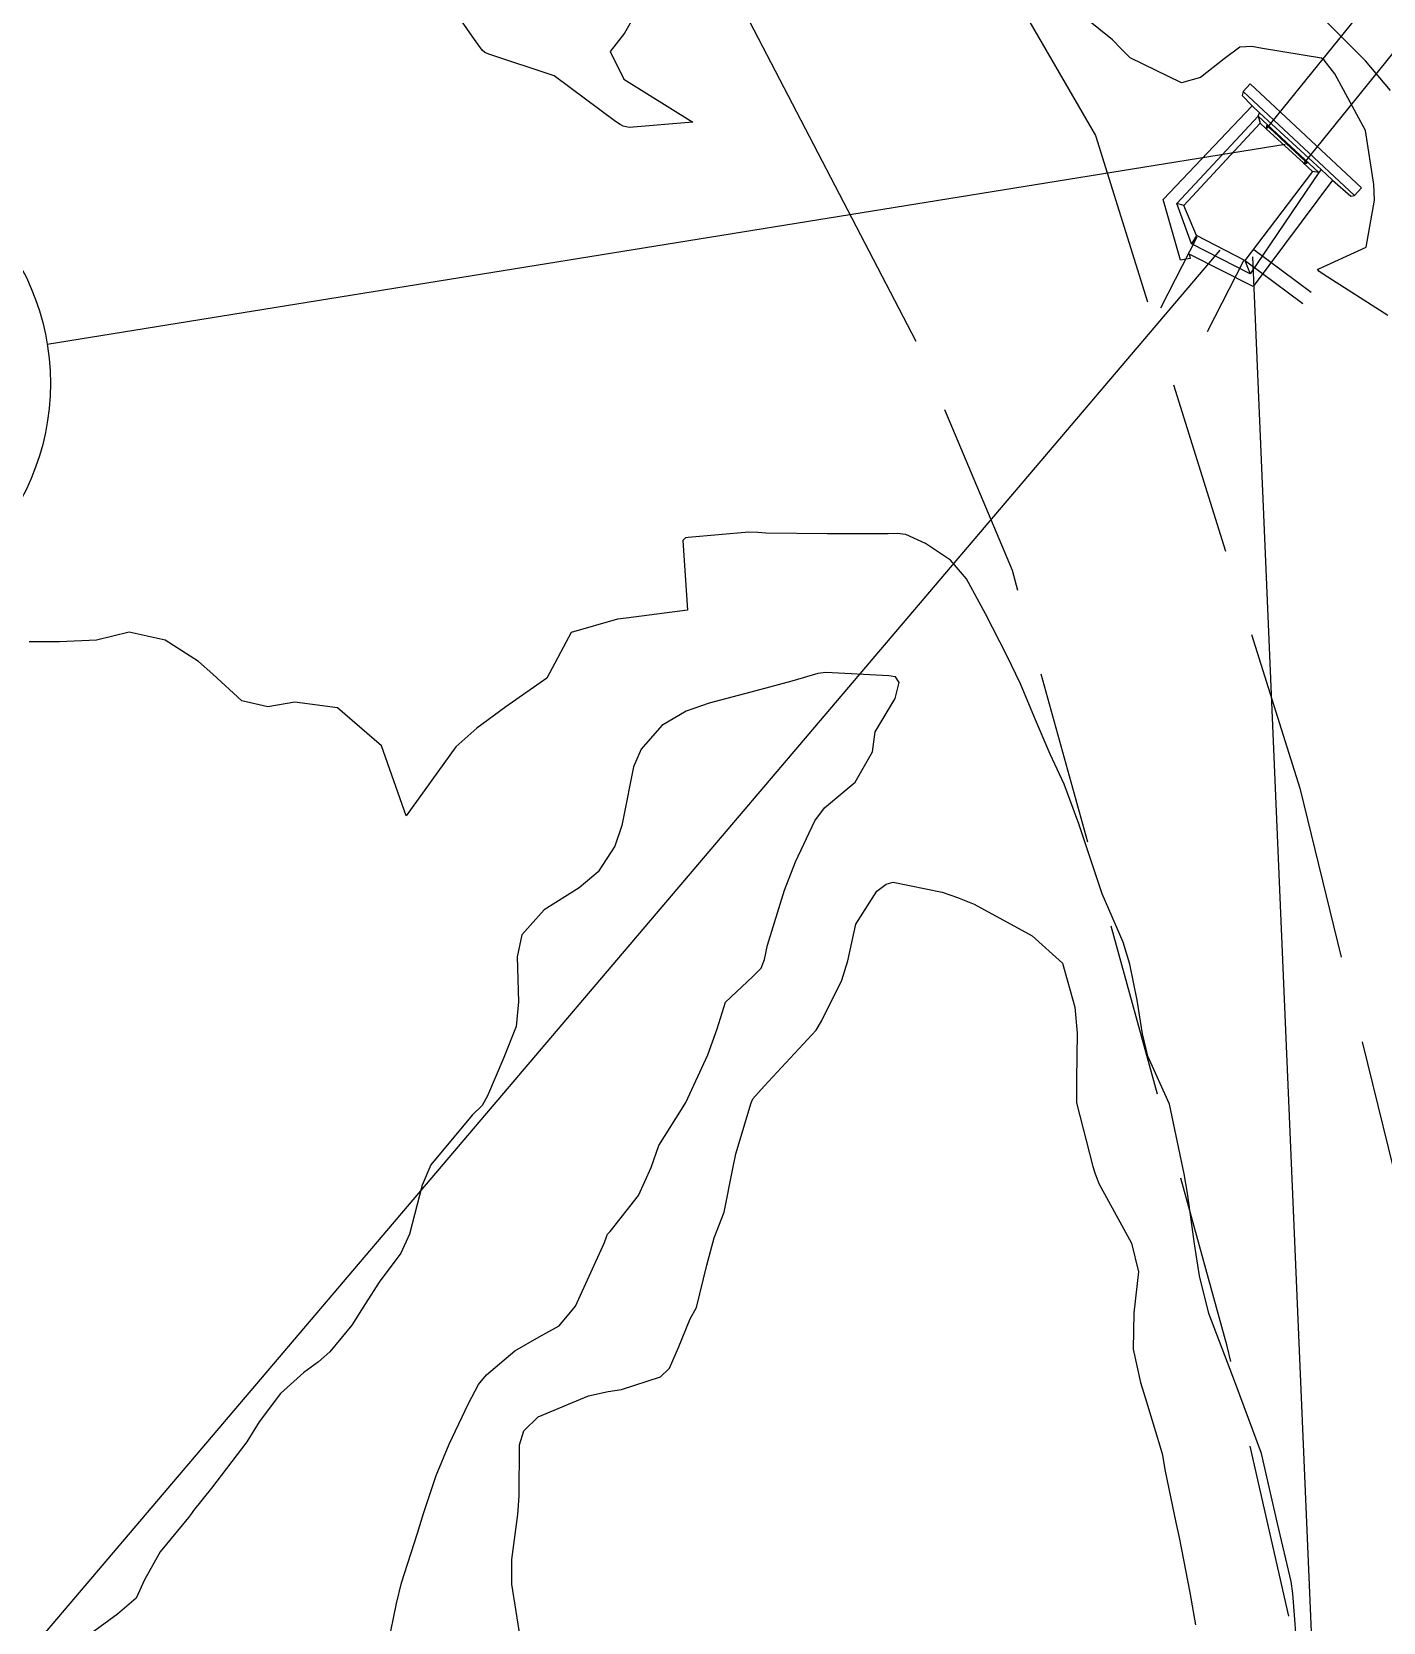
# Model space of a CAD drawing. Header units: metres. Extents: x 298520 to 308411, y 7433745 to 7450750.
# Drawn here: x 304740.14 to 304778.92, y 7439204.9 to 7439250.53 of the extents above; entities that cross this region are included whole.
import ezdxf

# ---------------------------------------------------------------- set-up
doc = ezdxf.new("R2010")
doc.units = ezdxf.units.M
doc.header["$LTSCALE"] = 10
for name, pattern in [('CONTINUO', [0]), ('DASHED', [0.75, 0.5, -0.25]), ('TRACEJADO', [8.7, 8, -0.7])]:
    doc.linetypes.add(name, pattern=pattern)
for name, color, linetype in [('BUEIRO', 151, 'Continuous'), ('Curvas de Nivel 1m', 11, 'Continuous'), ('Curvas de Nivel 5m', 15, 'Continuous'), ('GALERIA', 45, 'Continuous'), ('TEXTO', 45, 'Continuous'), ('Vias Primárias', 230, 'Continuous'), ('Vias Secundárias', 230, 'DASHED')]:
    doc.layers.add(name, color=color, linetype=linetype)

msp = doc.modelspace()

# ---------------------------------------------------------------- linework, layer by layer
at = {"layer": 'BUEIRO', "linetype": 'TRACEJADO', "flags": 128}
for points in [[(304773.567, 7439244.636), (304772.532, 7439242.595)], [(304775.205, 7439244.277), (304776.85, 7439243.053)], [(304774.905, 7439243.958), (304773.869, 7439241.917)], [(304774.966, 7439243.956), (304776.611, 7439242.732)]]:
    msp.add_lwpolyline(points, dxfattribs=at)
at = {"layer": 'Curvas de Nivel 1m', "flags": 128}
for points, elevation in [([(304757.682, 7439251.42), (304757.148, 7439250.49), (304756.742, 7439249.956), (304757.131, 7439249.165), (304759.113, 7439247.93), (304757.281, 7439247.778), (304757.112, 7439247.822), (304757.024, 7439247.863), (304756.892, 7439247.953), (304755.132, 7439249.263), (304753.26, 7439249.88), (304753.142, 7439249.927), (304753.067, 7439250.001), (304752.847, 7439250.302), (304751.656, 7439252.015)], 717), ([(304779.053, 7439242.383), (304777.224, 7439243.555), (304777.072, 7439243.659), (304777.028, 7439243.711), (304777.073, 7439243.728), (304778.429, 7439244.347), (304778.666, 7439245.694), (304778.649, 7439246.143), (304778.414, 7439247.697), (304777.527, 7439249.316), (304777.222, 7439249.709), (304777.143, 7439249.765), (304775.459, 7439250.048), (304775.147, 7439250.103), (304774.802, 7439250.087), (304774.351, 7439249.748), (304773.674, 7439249.215), (304773.132, 7439249.063), (304771.66, 7439249.782), (304771.395, 7439250.036), (304771.148, 7439250.299), (304769.282, 7439251.809)], 717), ([(304779.13, 7439248.839), (304778.407, 7439249.697), (304777.155, 7439250.943)], 718), ([(304776.469, 7439203.847), (304776.328, 7439205.723), (304776.28, 7439206.061), (304775.885, 7439207.728), (304775.655, 7439208.728), (304775.423, 7439209.732), (304774.683, 7439211.74), (304773.918, 7439213.748), (304773.644, 7439214.83), (304773.5, 7439215.752), (304773.303, 7439217.206), (304773.207, 7439217.756), (304772.783, 7439219.76), (304772.161, 7439221.134), (304772.011, 7439221.772), (304771.854, 7439222.738), (304771.646, 7439223.778), (304771.461, 7439224.402), (304770.853, 7439225.79), (304770.189, 7439227.797), (304769.761, 7439228.935), (304769.366, 7439229.805), (304768.913, 7439230.855), (304768.508, 7439231.814), (304768.118, 7439232.635), (304767.504, 7439233.824), (304766.963, 7439234.827), (304766.502, 7439235.371), (304765.783, 7439235.848), (304765.22, 7439236.101), (304764.976, 7439236.127), (304764.718, 7439236.12), (304762.975, 7439236.119), (304761.208, 7439236.14), (304760.975, 7439236.157), (304760.718, 7439236.17), (304758.974, 7439236.013), (304758.902, 7439236.003), (304758.818, 7439235.932), (304758.953, 7439233.93), (304757.193, 7439233.704), (304756.949, 7439233.678), (304755.622, 7439233.291), (304754.923, 7439231.98), (304753.744, 7439231.163), (304752.908, 7439230.55), (304752.305, 7439230.009), (304750.883, 7439228.03), (304750.179, 7439230.037), (304748.914, 7439231.125), (304747.687, 7439231.291), (304746.914, 7439231.158), (304746.168, 7439231.334), (304745.333, 7439232.094), (304744.928, 7439232.456), (304743.972, 7439233.075), (304742.941, 7439233.298), (304741.999, 7439233.067), (304740.936, 7439233.021), (304740.063, 7439233.026)], 716), ([(304754.168, 7439204.414), (304753.914, 7439205.987), (304753.916, 7439206.694), (304754.087, 7439207.986), (304754.123, 7439208.51), (304754.134, 7439209.985), (304754.263, 7439210.388), (304754.671, 7439210.789), (304756.112, 7439211.393), (304756.679, 7439211.511), (304757.058, 7439211.568), (304758.181, 7439211.935), (304758.439, 7439212.18), (304758.696, 7439212.777), (304759.037, 7439213.597), (304759.214, 7439213.925), (304759.508, 7439215.139), (304759.721, 7439215.92), (304760.004, 7439216.658), (304760.253, 7439217.915), (304760.346, 7439218.335), (304760.782, 7439219.793), (304760.835, 7439219.909), (304761.153, 7439220.271), (304762.649, 7439221.882), (304762.71, 7439221.976), (304762.807, 7439222.161), (304763.384, 7439223.314), (304763.558, 7439223.873), (304763.789, 7439224.925), (304764.388, 7439225.865), (304764.652, 7439226.066), (304764.857, 7439226.124), (304766.266, 7439225.839), (304766.707, 7439225.687), (304766.851, 7439225.632), (304767.183, 7439225.493), (304768.841, 7439224.59), (304769.713, 7439223.801), (304770.067, 7439222.544), (304770.133, 7439221.797), (304770.116, 7439220.47), (304770.118, 7439219.797), (304770.59, 7439217.967), (304770.64, 7439217.791), (304770.758, 7439217.481), (304771.7, 7439215.775), (304771.896, 7439214.944), (304771.767, 7439213.774), (304771.742, 7439212.73), (304771.957, 7439211.771), (304772.123, 7439211.214), (304772.567, 7439209.761), (304772.583, 7439209.682), (304772.658, 7439209.232), (304772.968, 7439207.757), (304773.064, 7439207.328), (304773.368, 7439205.752), (304773.533, 7439204.821)], 716)]:
    msp.add_lwpolyline(points, dxfattribs=dict(at, elevation=elevation))
at = {"layer": 'Curvas de Nivel 5m', "elevation": 715, "flags": 128}
msp.add_lwpolyline([(304750.364, 7439204.264), (304750.607, 7439205.437), (304750.747, 7439206.028), (304751.208, 7439207.447), (304751.383, 7439208.019), (304751.743, 7439209.103), (304752.122, 7439210.008), (304752.675, 7439211.172), (304752.963, 7439211.714), (304753.189, 7439211.995), (304754.004, 7439212.677), (304754.699, 7439213.083), (304755.274, 7439213.402), (304755.744, 7439213.965), (304756.571, 7439215.792), (304756.629, 7439215.952), (304756.661, 7439216.024), (304756.735, 7439216.104), (304757.555, 7439217.138), (304757.913, 7439217.939), (304758.137, 7439218.568), (304758.78, 7439219.605), (304758.906, 7439219.805), (304758.961, 7439219.928), (304759.542, 7439221.176), (304759.803, 7439221.92), (304760.047, 7439222.685), (304760.826, 7439223.419), (304761.071, 7439223.664), (304761.164, 7439223.905), (304761.255, 7439224.322), (304761.737, 7439225.897), (304762.051, 7439226.707), (304762.61, 7439227.884), (304762.887, 7439228.26), (304763.765, 7439229.001), (304764.269, 7439229.866), (304764.337, 7439230.437), (304764.918, 7439231.4), (304765.029, 7439231.858), (304764.925, 7439232.015), (304764.737, 7439232.051), (304762.927, 7439232.14), (304762.699, 7439232.111), (304761.952, 7439231.895), (304760.92, 7439231.619), (304759.581, 7439231.259), (304758.914, 7439231.035), (304758.223, 7439230.624), (304757.628, 7439229.943), (304757.41, 7439229.433), (304757.108, 7439227.948), (304757.076, 7439227.752), (304756.871, 7439227.159), (304756.393, 7439226.423), (304755.849, 7439225.965), (304754.846, 7439225.336), (304754.205, 7439224.62), (304754.07, 7439223.988), (304754.108, 7439222.693), (304754.04, 7439221.988), (304753.689, 7439221.096), (304753.217, 7439219.996), (304753.061, 7439219.717), (304752.777, 7439219.445), (304751.592, 7439218.018), (304751.341, 7439217.434), (304750.983, 7439216.026), (304750.727, 7439215.48), (304750.108, 7439214.647), (304749.713, 7439214.04), (304749.328, 7439213.419), (304748.692, 7439212.655), (304748.371, 7439212.37), (304747.952, 7439212.057), (304747.279, 7439211.462), (304746.669, 7439210.642), (304746.309, 7439210.075), (304745.296, 7439208.737), (304744.783, 7439208.098), (304744.723, 7439208.018), (304744.64, 7439207.897), (304743.822, 7439206.911), (304743.379, 7439206.112), (304743.14, 7439205.582), (304742.603, 7439205.13), (304741.255, 7439204.14)], dxfattribs=at)
at = {"layer": 'GALERIA', "linetype": 'TRACEJADO', "flags": 128}
for points in [[(304804.871, 7439284.068), (304775.564, 7439247.738)], [(304806.064, 7439283.196), (304776.638, 7439246.754)]]:
    msp.add_lwpolyline(points, dxfattribs=at)
at = {"layer": 'GALERIA', "linetype": 'CONTINUO'}
for points in [[(304774.896, 7439248.813, 717.443), (304774.867, 7439248.702, 716.857), (304775.153, 7439248.404, 716.61), (304775.367, 7439248.202, 716.61), (304777.139, 7439246.573, 716.595), (304777.459, 7439246.267, 716.595), (304777.985, 7439245.805, 716.766), (304778.093, 7439245.831, 717.495)], [(304775.098, 7439249.03, 717.465), (304774.896, 7439248.813, 717.443), (304778.093, 7439245.831, 717.495), (304778.295, 7439246.048, 717.465)], [(304778.295, 7439246.048, 717.465), (304775.098, 7439249.03, 717.465)], [(304773.351, 7439244.147, 716.658), (304773.381, 7439244.021, 716.658), (304773.106, 7439243.974, 716.673), (304772.602, 7439245.713, 716.654), (304775.153, 7439248.404, 716.61)], [(304777.139, 7439246.573, 716.595), (304777.07, 7439246.484, 716.592), (304775.334, 7439248.104, 716.59), (304775.367, 7439248.202, 716.61)], [(304777.07, 7439246.484, 716.592), (304775.097, 7439243.583, 716.583), (304773.421, 7439244.442, 716.649), (304772.995, 7439245.6, 716.634), (304775.334, 7439248.104, 716.59)], [(304773.195, 7439245.546, 714.746), (304775.389, 7439247.906, 714.506)], [(304775.334, 7439248.104, 716.59), (304775.389, 7439247.906, 714.506), (304775.564, 7439247.738, 714.332)], [(304776.638, 7439246.754, 714.271), (304776.74, 7439246.76, 715.219), (304776.504, 7439246.976, 715.699), (304776.144, 7439247.312, 715.86), (304775.76, 7439247.673, 715.632), (304775.57, 7439247.838, 715.092), (304775.564, 7439247.738, 714.332)], [(304776.638, 7439246.754, 714.271), (304775.564, 7439247.738, 714.332)], [(304776.89, 7439246.518, 714.262), (304774.943, 7439243.962, 714.294), (304775.097, 7439243.583, 716.583)], [(304777.07, 7439246.484, 716.592), (304776.89, 7439246.518, 714.262), (304776.616, 7439246.774, 714.271)], [(304777.459, 7439246.267, 716.595), (304775.189, 7439243.215, 716.544), (304773.351, 7439244.147, 716.658)], [(304773.558, 7439244.681, 714.681), (304773.195, 7439245.546, 714.746), (304772.995, 7439245.6, 716.634)], [(304774.943, 7439243.962, 714.294), (304773.558, 7439244.681, 714.681), (304773.421, 7439244.442, 716.649)]]:
    msp.add_polyline3d(points, dxfattribs=at)
at = {"layer": 'TEXTO', "linetype": 'CONTINUO'}
for points in [[(304776.103, 7439247.29, 0), (304740.587, 7439241.553, 0)], [(304774.226, 7439244.264, 0), (304700.332, 7439157.311, 0)], [(304775.163, 7439244.066, 0), (304777.997, 7439177.715, 0)]]:
    msp.add_polyline3d(points, dxfattribs=at)
msp.add_circle((304733.677, 7439240.437), 7, dxfattribs=at)
at = {"layer": 'Vias Primárias'}
msp.add_lwpolyline([(304514.714, 7439666.135), (304523.924, 7439647.977), (304534.006, 7439627.139), (304540.979, 7439615.667), (304557.033, 7439595.643), (304572.971, 7439575.344), (304590.026, 7439554.559), (304609.938, 7439530.223), (304630.541, 7439503.89), (304637.637, 7439492.188), (304649.275, 7439473.461), (304670.25, 7439439.846), (304683.618, 7439418.305), (304698.277, 7439393.948), (304708.126, 7439376.483), (304715.741, 7439360.749), (304729.633, 7439330.054), (304734.669, 7439319.299), (304746.127, 7439294.516), (304755.983, 7439272.897), (304770.667, 7439247.553)], dxfattribs=at)
msp.add_lwpolyline([(304765.52, 7439241.636), (304749.127, 7439273.133), (304735.901, 7439303.097), (304715.504, 7439345.382), (304698.819, 7439377.718), (304691.939, 7439390.539), (304684.031, 7439403.234), (304664.904, 7439434.349), (304639.742, 7439475.802), (304630.317, 7439491.749, 0.0266), (304623.542, 7439501.933), (304616.288, 7439510.894), (304589.556, 7439543.238), (304571.976, 7439565.304), (304549.718, 7439593.4), (304526.993, 7439621.854), (304506.06, 7439647.279)], format="xyb", dxfattribs=at)
at = {"layer": 'Vias Secundárias'}
for points in [[(304770.667, 7439247.553), (304776.521, 7439228.827), (304782.872, 7439203.001), (304791.845, 7439164.182), (304797.289, 7439133.628), (304804.551, 7439101.634), (304812.715, 7439066.458), (304820.379, 7439035.884, 0.038134), (304825.822, 7439019.558, 0.051572), (304841.466, 7438990.998, -0.05251), (304852.87, 7438970.086, -0.060927)], [(304848.904, 7438963.208, 0.006078), (304841.187, 7438981.813, 0.024282), (304838.581, 7438987.154), (304829.948, 7439000.13), (304821.169, 7439017.478), (304817.426, 7439026.488), (304813.878, 7439038.706), (304808.183, 7439061.604), (304801.832, 7439091.236), (304794.45, 7439122.624), (304788.652, 7439148.136), (304782.855, 7439175.812), (304774.445, 7439212.817), (304768.281, 7439235.066), (304765.52, 7439241.636)]]:
    msp.add_lwpolyline(points, format="xyb", dxfattribs=at)

doc.saveas('drawing.dxf')
